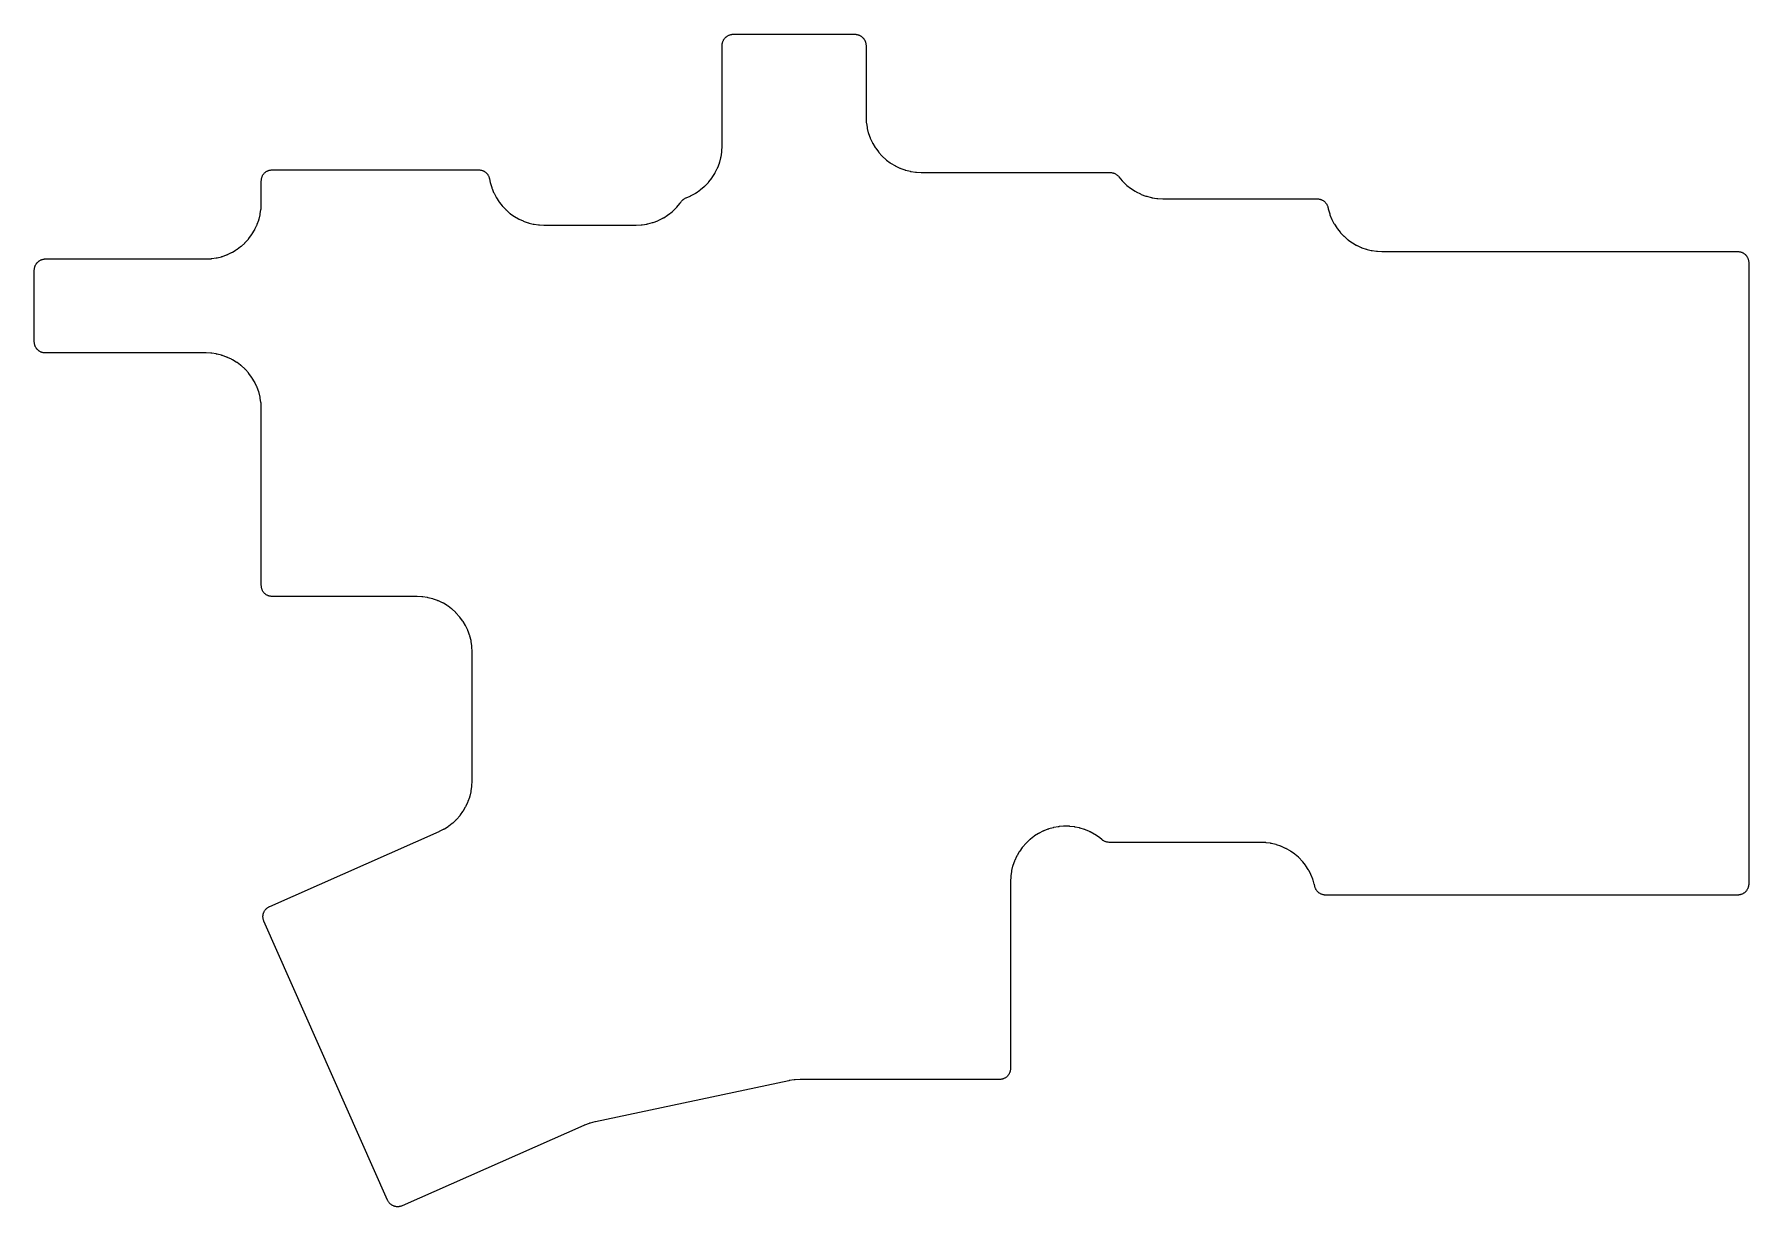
# Model space of a CAD drawing. Header units: millimetres. Extents: x 134 to 289, y -129 to -23.
import ezdxf

# ---------------------------------------------------------------- set-up
doc = ezdxf.new("R2010")
doc.units = ezdxf.units.MM
doc.layers.add('OUTLINE', color=1, linetype='Continuous')

msp = doc.modelspace()

# ---------------------------------------------------------------- linework, layer by layer
at = {"layer": 'OUTLINE'}
msp.add_lwpolyline([(287.69, -42.84), (287.73, -42.84), (287.79, -42.85), (287.83, -42.86), (287.88, -42.87), (287.92, -42.88), (287.98, -42.9), (288.01, -42.92), (288.07, -42.94), (288.1, -42.96), (288.15, -42.99), (288.18, -43.01), (288.23, -43.05), (288.26, -43.07), (288.31, -43.11), (288.33, -43.14), (288.37, -43.18), (288.4, -43.21), (288.43, -43.26), (288.45, -43.29), (288.48, -43.34), (288.5, -43.38), (288.53, -43.43), (288.54, -43.47), (288.56, -43.52), (288.57, -43.56), (288.59, -43.62), (288.6, -43.66), (288.6, -43.71), (288.61, -43.75), (288.61, -43.82), (288.61, -43.84), (288.61, -99.97), (288.61, -99.99), (288.61, -100.06), (288.6, -100.1), (288.6, -100.16), (288.59, -100.2), (288.57, -100.25), (288.56, -100.29), (288.54, -100.35), (288.53, -100.38), (288.5, -100.43), (288.48, -100.47), (288.45, -100.52), (288.43, -100.55), (288.4, -100.6), (288.37, -100.63), (288.33, -100.67), (288.31, -100.7), (288.26, -100.74), (288.23, -100.77), (288.18, -100.8), (288.15, -100.82), (288.1, -100.85), (288.07, -100.87), (288.01, -100.9), (287.98, -100.91), (287.92, -100.93), (287.88, -100.94), (287.83, -100.96), (287.79, -100.96), (287.73, -100.97), (287.69, -100.98), (287.62, -100.98), (287.6, -100.98), (250.4, -100.98), (250.38, -100.98), (250.31, -100.98), (250.27, -100.97), (250.21, -100.96), (250.18, -100.96), (250.12, -100.94), (250.08, -100.93), (250.02, -100.91), (249.99, -100.9), (249.94, -100.87), (249.9, -100.85), (249.85, -100.82), (249.82, -100.8), (249.77, -100.76), (249.74, -100.74), (249.7, -100.7), (249.67, -100.67), (249.63, -100.63), (249.6, -100.6), (249.57, -100.55), (249.55, -100.52), (249.52, -100.47), (249.5, -100.43), (249.47, -100.38), (249.46, -100.34), (249.44, -100.29), (249.43, -100.25), (249.41, -100.18), (249.41, -100.16), (249.39, -100.08), (249.38, -100.04), (249.38, -100.03), (249.37, -99.99), (249.26, -99.62), (249.25, -99.58), (249.24, -99.57), (249.23, -99.54), (249.09, -99.18), (249.07, -99.14), (249.07, -99.13), (249.05, -99.1), (248.87, -98.75), (248.85, -98.72), (248.85, -98.71), (248.83, -98.68), (248.62, -98.35), (248.6, -98.32), (248.59, -98.31), (248.57, -98.28), (248.33, -97.97), (248.3, -97.95), (248.3, -97.94), (248.27, -97.91), (248, -97.63), (247.97, -97.6), (247.97, -97.6), (247.94, -97.57), (247.64, -97.31), (247.62, -97.29), (247.61, -97.28), (247.58, -97.26), (247.26, -97.04), (247.23, -97.01), (247.22, -97.01), (247.19, -96.99), (246.85, -96.79), (246.82, -96.78), (246.81, -96.77), (246.77, -96.76), (246.42, -96.59), (246.38, -96.58), (246.38, -96.58), (246.34, -96.56), (245.97, -96.43), (245.94, -96.42), (245.93, -96.42), (245.89, -96.41), (245.51, -96.32), (245.47, -96.31), (245.46, -96.31), (245.43, -96.3), (245.04, -96.25), (245, -96.24), (244.99, -96.24), (244.96, -96.24), (244.55, -96.22), (244.53, -96.22), (244.52, -96.22), (244.5, -96.22), (230.86, -96.22), (230.84, -96.22), (230.77, -96.21), (230.73, -96.21), (230.67, -96.2), (230.63, -96.19), (230.58, -96.18), (230.54, -96.17), (230.48, -96.15), (230.45, -96.13), (230.39, -96.11), (230.36, -96.09), (230.31, -96.06), (230.28, -96.04), (230.22, -96), (230.21, -95.98), (229.96, -95.78), (229.93, -95.76), (229.92, -95.75), (229.89, -95.73), (229.56, -95.51), (229.53, -95.49), (229.52, -95.48), (229.49, -95.47), (229.14, -95.28), (229.11, -95.26), (229.1, -95.26), (229.06, -95.24), (228.7, -95.09), (228.66, -95.07), (228.66, -95.07), (228.62, -95.06), (228.24, -94.94), (228.21, -94.93), (228.2, -94.93), (228.16, -94.92), (227.77, -94.84), (227.74, -94.83), (227.73, -94.83), (227.69, -94.82), (227.3, -94.78), (227.26, -94.78), (227.25, -94.77), (227.21, -94.77), (226.82, -94.77), (226.78, -94.77), (226.77, -94.77), (226.73, -94.77), (226.34, -94.8), (226.3, -94.81), (226.29, -94.81), (226.25, -94.81), (225.86, -94.88), (225.83, -94.89), (225.82, -94.89), (225.78, -94.9), (225.4, -95.01), (225.36, -95.02), (225.36, -95.02), (225.32, -95.04), (224.95, -95.18), (224.92, -95.19), (224.91, -95.2), (224.87, -95.21), (224.52, -95.39), (224.49, -95.41), (224.48, -95.41), (224.45, -95.43), (224.11, -95.64), (224.08, -95.66), (224.07, -95.67), (224.04, -95.69), (223.73, -95.93), (223.7, -95.96), (223.69, -95.96), (223.66, -95.99), (223.38, -96.26), (223.35, -96.28), (223.34, -96.29), (223.32, -96.32), (223.06, -96.62), (223.03, -96.64), (223.03, -96.65), (223, -96.68), (222.77, -97), (222.75, -97.03), (222.74, -97.04), (222.72, -97.07), (222.53, -97.41), (222.51, -97.45), (222.5, -97.46), (222.49, -97.49), (222.32, -97.85), (222.31, -97.88), (222.3, -97.89), (222.29, -97.93), (222.16, -98.3), (222.15, -98.34), (222.14, -98.35), (222.13, -98.38), (222.04, -98.77), (222.03, -98.8), (222.03, -98.81), (222.02, -98.85), (221.97, -99.24), (221.96, -99.28), (221.96, -99.29), (221.96, -99.33), (221.94, -99.74), (221.94, -99.76), (221.94, -99.77), (221.94, -99.79), (221.94, -116.64), (221.94, -116.66), (221.93, -116.73), (221.93, -116.77), (221.92, -116.83), (221.91, -116.86), (221.9, -116.92), (221.89, -116.96), (221.87, -117.01), (221.85, -117.05), (221.83, -117.1), (221.81, -117.14), (221.78, -117.19), (221.76, -117.22), (221.72, -117.27), (221.7, -117.3), (221.66, -117.34), (221.63, -117.37), (221.59, -117.41), (221.56, -117.43), (221.51, -117.47), (221.48, -117.49), (221.43, -117.52), (221.39, -117.54), (221.34, -117.57), (221.3, -117.58), (221.25, -117.6), (221.21, -117.61), (221.15, -117.63), (221.11, -117.63), (221.05, -117.64), (221.02, -117.65), (220.95, -117.65), (220.93, -117.65), (202.99, -117.65), (202.97, -117.65), (202.96, -117.65), (202.94, -117.65), (202.49, -117.67), (202.45, -117.68), (202.44, -117.68), (202.4, -117.68), (201.95, -117.75), (201.93, -117.76), (201.93, -117.76), (201.91, -117.76), (184.44, -121.46), (184.42, -121.46), (184.41, -121.46), (184.39, -121.47), (183.96, -121.58), (183.92, -121.6), (183.91, -121.6), (183.87, -121.61), (183.45, -121.77), (183.43, -121.78), (183.42, -121.78), (183.4, -121.79), (167, -129.05), (166.98, -129.06), (166.92, -129.09), (166.88, -129.1), (166.82, -129.11), (166.78, -129.12), (166.73, -129.13), (166.69, -129.14), (166.63, -129.14), (166.59, -129.14), (166.53, -129.14), (166.49, -129.14), (166.43, -129.13), (166.39, -129.12), (166.34, -129.11), (166.3, -129.1), (166.24, -129.08), (166.21, -129.07), (166.15, -129.04), (166.12, -129.03), (166.07, -129), (166.03, -128.98), (165.99, -128.94), (165.95, -128.92), (165.91, -128.88), (165.88, -128.85), (165.84, -128.81), (165.82, -128.78), (165.78, -128.73), (165.76, -128.7), (165.73, -128.65), (165.71, -128.62), (165.68, -128.56), (165.67, -128.54), (154.51, -103.34), (154.5, -103.32), (154.48, -103.26), (154.47, -103.22), (154.45, -103.17), (154.44, -103.13), (154.43, -103.07), (154.43, -103.03), (154.42, -102.97), (154.42, -102.93), (154.42, -102.87), (154.43, -102.84), (154.43, -102.78), (154.44, -102.74), (154.45, -102.68), (154.46, -102.64), (154.48, -102.59), (154.5, -102.55), (154.52, -102.5), (154.54, -102.46), (154.57, -102.41), (154.59, -102.38), (154.62, -102.33), (154.65, -102.3), (154.69, -102.25), (154.71, -102.23), (154.76, -102.19), (154.78, -102.16), (154.83, -102.12), (154.86, -102.1), (154.91, -102.07), (154.95, -102.05), (155.01, -102.02), (155.03, -102.01), (170.32, -95.24), (170.33, -95.23), (170.34, -95.23), (170.36, -95.22), (170.73, -95.04), (170.76, -95.02), (170.77, -95.01), (170.8, -94.99), (171.14, -94.78), (171.17, -94.76), (171.18, -94.76), (171.21, -94.73), (171.52, -94.49), (171.55, -94.47), (171.56, -94.46), (171.59, -94.44), (171.87, -94.17), (171.9, -94.14), (171.91, -94.13), (171.93, -94.11), (172.19, -93.81), (172.22, -93.78), (172.22, -93.77), (172.25, -93.74), (172.48, -93.42), (172.5, -93.39), (172.5, -93.38), (172.52, -93.35), (172.72, -93.01), (172.74, -92.98), (172.75, -92.97), (172.76, -92.93), (172.93, -92.58), (172.94, -92.54), (172.95, -92.53), (172.96, -92.5), (173.09, -92.12), (173.1, -92.09), (173.11, -92.08), (173.12, -92.04), (173.21, -91.66), (173.22, -91.62), (173.22, -91.61), (173.23, -91.57), (173.28, -91.18), (173.29, -91.15), (173.29, -91.14), (173.29, -91.1), (173.31, -90.68), (173.31, -90.66), (173.31, -90.66), (173.31, -90.64), (173.31, -79.02), (173.31, -79), (173.31, -79), (173.31, -78.98), (173.29, -78.55), (173.29, -78.51), (173.29, -78.51), (173.28, -78.47), (173.22, -78.07), (173.22, -78.03), (173.21, -78.02), (173.21, -77.98), (173.11, -77.59), (173.1, -77.55), (173.09, -77.54), (173.08, -77.51), (172.95, -77.13), (172.93, -77.09), (172.93, -77.08), (172.91, -77.05), (172.74, -76.68), (172.72, -76.65), (172.72, -76.64), (172.7, -76.61), (172.49, -76.26), (172.47, -76.23), (172.47, -76.22), (172.44, -76.19), (172.2, -75.86), (172.18, -75.83), (172.17, -75.83), (172.15, -75.8), (171.88, -75.5), (171.85, -75.47), (171.84, -75.46), (171.82, -75.43), (171.52, -75.16), (171.49, -75.14), (171.48, -75.13), (171.45, -75.11), (171.13, -74.87), (171.09, -74.85), (171.09, -74.84), (171.05, -74.82), (170.71, -74.61), (170.67, -74.59), (170.66, -74.59), (170.63, -74.57), (170.27, -74.4), (170.23, -74.38), (170.22, -74.38), (170.18, -74.37), (169.81, -74.23), (169.77, -74.22), (169.76, -74.22), (169.72, -74.2), (169.33, -74.11), (169.29, -74.1), (169.28, -74.1), (169.24, -74.09), (168.85, -74.03), (168.81, -74.03), (168.8, -74.02), (168.76, -74.02), (168.33, -74), (168.31, -74), (168.31, -74), (168.29, -74), (155.27, -74), (155.25, -74), (155.18, -74), (155.15, -73.99), (155.09, -73.98), (155.05, -73.98), (154.99, -73.96), (154.95, -73.95), (154.9, -73.93), (154.86, -73.92), (154.81, -73.89), (154.77, -73.87), (154.72, -73.84), (154.69, -73.82), (154.64, -73.78), (154.61, -73.76), (154.57, -73.72), (154.54, -73.69), (154.5, -73.65), (154.48, -73.62), (154.44, -73.57), (154.42, -73.54), (154.39, -73.49), (154.37, -73.45), (154.35, -73.4), (154.33, -73.36), (154.31, -73.31), (154.3, -73.27), (154.29, -73.21), (154.28, -73.18), (154.27, -73.12), (154.27, -73.08), (154.26, -73.01), (154.26, -72.99), (154.26, -57.02), (154.26, -57), (154.26, -57), (154.26, -56.98), (154.24, -56.55), (154.24, -56.51), (154.24, -56.51), (154.23, -56.47), (154.17, -56.07), (154.17, -56.03), (154.16, -56.02), (154.16, -55.98), (154.06, -55.59), (154.05, -55.55), (154.04, -55.54), (154.03, -55.51), (153.9, -55.13), (153.88, -55.09), (153.88, -55.08), (153.86, -55.05), (153.69, -54.68), (153.67, -54.65), (153.67, -54.64), (153.65, -54.61), (153.44, -54.26), (153.42, -54.23), (153.42, -54.22), (153.39, -54.19), (153.15, -53.86), (153.13, -53.83), (153.12, -53.83), (153.1, -53.8), (152.83, -53.5), (152.8, -53.47), (152.79, -53.46), (152.77, -53.43), (152.47, -53.16), (152.44, -53.14), (152.43, -53.13), (152.4, -53.11), (152.08, -52.87), (152.04, -52.85), (152.04, -52.84), (152, -52.82), (151.66, -52.61), (151.62, -52.59), (151.61, -52.59), (151.58, -52.57), (151.22, -52.4), (151.18, -52.38), (151.17, -52.38), (151.13, -52.37), (150.76, -52.23), (150.72, -52.22), (150.71, -52.22), (150.67, -52.2), (150.28, -52.11), (150.24, -52.1), (150.23, -52.1), (150.19, -52.09), (149.8, -52.03), (149.76, -52.03), (149.75, -52.02), (149.71, -52.02), (149.28, -52), (149.26, -52), (149.26, -52), (149.24, -52), (134.77, -52), (134.75, -52), (134.68, -52), (134.65, -51.99), (134.59, -51.98), (134.55, -51.98), (134.49, -51.96), (134.45, -51.95), (134.4, -51.93), (134.36, -51.92), (134.31, -51.89), (134.27, -51.87), (134.22, -51.84), (134.19, -51.82), (134.14, -51.78), (134.11, -51.76), (134.07, -51.72), (134.04, -51.69), (134, -51.65), (133.98, -51.62), (133.94, -51.57), (133.92, -51.54), (133.89, -51.49), (133.87, -51.45), (133.85, -51.4), (133.83, -51.36), (133.81, -51.31), (133.8, -51.27), (133.79, -51.21), (133.78, -51.18), (133.77, -51.12), (133.77, -51.08), (133.76, -51.01), (133.76, -50.99), (133.76, -44.51), (133.76, -44.49), (133.77, -44.42), (133.77, -44.38), (133.78, -44.32), (133.79, -44.29), (133.8, -44.23), (133.81, -44.19), (133.83, -44.14), (133.85, -44.1), (133.87, -44.05), (133.89, -44.01), (133.92, -43.96), (133.94, -43.93), (133.98, -43.88), (134, -43.85), (134.04, -43.81), (134.07, -43.78), (134.11, -43.74), (134.14, -43.72), (134.19, -43.68), (134.22, -43.66), (134.27, -43.63), (134.31, -43.61), (134.36, -43.58), (134.4, -43.57), (134.45, -43.55), (134.49, -43.54), (134.55, -43.52), (134.59, -43.52), (134.65, -43.51), (134.68, -43.5), (134.75, -43.5), (134.77, -43.5), (149.24, -43.5), (149.26, -43.5), (149.26, -43.5), (149.28, -43.5), (149.71, -43.48), (149.75, -43.48), (149.76, -43.47), (149.8, -43.47), (150.19, -43.41), (150.23, -43.4), (150.24, -43.4), (150.28, -43.39), (150.67, -43.3), (150.71, -43.28), (150.72, -43.28), (150.76, -43.27), (151.13, -43.13), (151.17, -43.12), (151.18, -43.12), (151.22, -43.1), (151.58, -42.93), (151.61, -42.91), (151.62, -42.91), (151.66, -42.89), (152, -42.68), (152.04, -42.66), (152.04, -42.65), (152.08, -42.63), (152.4, -42.39), (152.43, -42.37), (152.44, -42.36), (152.47, -42.34), (152.77, -42.07), (152.79, -42.04), (152.8, -42.03), (152.83, -42), (153.1, -41.7), (153.12, -41.67), (153.13, -41.67), (153.15, -41.64), (153.39, -41.31), (153.42, -41.28), (153.42, -41.27), (153.44, -41.24), (153.65, -40.89), (153.67, -40.86), (153.67, -40.85), (153.69, -40.82), (153.86, -40.45), (153.88, -40.42), (153.88, -40.41), (153.9, -40.37), (154.03, -39.99), (154.04, -39.96), (154.05, -39.95), (154.06, -39.91), (154.16, -39.52), (154.16, -39.48), (154.17, -39.47), (154.17, -39.43), (154.23, -39.03), (154.24, -38.99), (154.24, -38.99), (154.24, -38.95), (154.26, -38.52), (154.26, -38.5), (154.26, -38.5), (154.26, -38.48), (154.26, -36.46), (154.26, -36.44), (154.27, -36.37), (154.27, -36.33), (154.28, -36.27), (154.29, -36.24), (154.3, -36.18), (154.31, -36.14), (154.33, -36.09), (154.35, -36.05), (154.37, -36), (154.39, -35.96), (154.42, -35.91), (154.44, -35.88), (154.48, -35.83), (154.5, -35.8), (154.54, -35.76), (154.57, -35.73), (154.61, -35.69), (154.64, -35.67), (154.69, -35.63), (154.72, -35.61), (154.77, -35.58), (154.81, -35.56), (154.86, -35.53), (154.9, -35.52), (154.95, -35.5), (154.99, -35.49), (155.05, -35.47), (155.09, -35.47), (155.15, -35.46), (155.18, -35.45), (155.25, -35.45), (155.27, -35.45), (173.89, -35.45), (173.91, -35.45), (173.98, -35.45), (174.02, -35.46), (174.08, -35.47), (174.12, -35.47), (174.17, -35.49), (174.21, -35.5), (174.27, -35.52), (174.3, -35.54), (174.36, -35.56), (174.39, -35.58), (174.44, -35.61), (174.47, -35.63), (174.52, -35.67), (174.55, -35.69), (174.59, -35.73), (174.62, -35.76), (174.66, -35.8), (174.69, -35.83), (174.72, -35.88), (174.74, -35.91), (174.77, -35.96), (174.79, -36), (174.82, -36.05), (174.83, -36.09), (174.85, -36.15), (174.86, -36.18), (174.88, -36.25), (174.88, -36.27), (174.95, -36.59), (174.95, -36.63), (174.96, -36.64), (174.97, -36.68), (175.08, -37.05), (175.09, -37.09), (175.09, -37.1), (175.11, -37.13), (175.25, -37.49), (175.27, -37.53), (175.27, -37.54), (175.29, -37.57), (175.47, -37.92), (175.48, -37.95), (175.49, -37.96), (175.51, -37.99), (175.72, -38.32), (175.74, -38.35), (175.75, -38.36), (175.77, -38.39), (176.01, -38.69), (176.03, -38.72), (176.04, -38.73), (176.07, -38.76), (176.34, -39.04), (176.36, -39.07), (176.37, -39.07), (176.4, -39.1), (176.69, -39.35), (176.72, -39.38), (176.73, -39.38), (176.76, -39.41), (177.08, -39.63), (177.11, -39.65), (177.12, -39.66), (177.15, -39.68), (177.49, -39.87), (177.52, -39.89), (177.53, -39.9), (177.56, -39.91), (177.92, -40.07), (177.95, -40.09), (177.96, -40.09), (178, -40.11), (178.36, -40.23), (178.4, -40.25), (178.41, -40.25), (178.45, -40.26), (178.83, -40.35), (178.86, -40.36), (178.87, -40.36), (178.91, -40.37), (179.3, -40.42), (179.33, -40.43), (179.34, -40.43), (179.38, -40.43), (179.79, -40.45), (179.81, -40.45), (179.81, -40.45), (179.83, -40.45), (188.09, -40.45), (188.11, -40.45), (188.11, -40.45), (188.13, -40.45), (188.58, -40.43), (188.62, -40.42), (188.63, -40.42), (188.67, -40.42), (189.09, -40.35), (189.13, -40.34), (189.14, -40.34), (189.18, -40.33), (189.59, -40.22), (189.63, -40.21), (189.64, -40.21), (189.67, -40.2), (190.07, -40.05), (190.11, -40.03), (190.12, -40.03), (190.16, -40.01), (190.53, -39.82), (190.57, -39.8), (190.58, -39.8), (190.61, -39.78), (190.97, -39.55), (191, -39.53), (191.01, -39.52), (191.05, -39.49), (191.38, -39.23), (191.41, -39.21), (191.42, -39.2), (191.45, -39.17), (191.75, -38.88), (191.78, -38.85), (191.78, -38.84), (191.81, -38.81), (192.08, -38.48), (192.11, -38.45), (192.11, -38.44), (192.14, -38.41), (192.18, -38.35), (192.19, -38.33), (192.23, -38.28), (192.25, -38.25), (192.29, -38.21), (192.32, -38.18), (192.36, -38.14), (192.39, -38.12), (192.44, -38.08), (192.47, -38.06), (192.52, -38.03), (192.56, -38.01), (192.62, -37.98), (192.64, -37.97), (193, -37.82), (193.04, -37.8), (193.05, -37.8), (193.08, -37.78), (193.45, -37.58), (193.49, -37.56), (193.5, -37.56), (193.53, -37.53), (193.88, -37.3), (193.91, -37.27), (193.92, -37.27), (193.95, -37.24), (194.27, -36.97), (194.3, -36.94), (194.31, -36.94), (194.34, -36.91), (194.63, -36.61), (194.66, -36.58), (194.66, -36.57), (194.69, -36.54), (194.95, -36.21), (194.97, -36.17), (194.98, -36.17), (195, -36.13), (195.22, -35.78), (195.24, -35.74), (195.25, -35.73), (195.27, -35.7), (195.45, -35.32), (195.47, -35.29), (195.48, -35.28), (195.49, -35.24), (195.64, -34.85), (195.65, -34.81), (195.65, -34.8), (195.67, -34.76), (195.77, -34.35), (195.78, -34.31), (195.78, -34.3), (195.79, -34.26), (195.85, -33.85), (195.86, -33.81), (195.86, -33.8), (195.86, -33.76), (195.89, -33.32), (195.89, -33.3), (195.89, -33.29), (195.89, -33.27), (195.89, -24.21), (195.89, -24.19), (195.89, -24.12), (195.9, -24.08), (195.9, -24.02), (195.91, -23.99), (195.93, -23.93), (195.94, -23.89), (195.96, -23.84), (195.97, -23.8), (196, -23.75), (196.02, -23.71), (196.05, -23.66), (196.07, -23.63), (196.1, -23.58), (196.13, -23.55), (196.17, -23.51), (196.19, -23.48), (196.24, -23.44), (196.27, -23.42), (196.32, -23.38), (196.35, -23.36), (196.4, -23.33), (196.43, -23.31), (196.49, -23.28), (196.52, -23.27), (196.58, -23.25), (196.62, -23.24), (196.67, -23.22), (196.71, -23.22), (196.77, -23.21), (196.81, -23.2), (196.88, -23.2), (196.9, -23.2), (207.88, -23.2), (207.9, -23.2), (207.97, -23.2), (208, -23.21), (208.06, -23.22), (208.1, -23.22), (208.16, -23.24), (208.2, -23.25), (208.25, -23.27), (208.29, -23.28), (208.34, -23.31), (208.38, -23.33), (208.43, -23.36), (208.46, -23.38), (208.51, -23.42), (208.54, -23.44), (208.58, -23.48), (208.61, -23.51), (208.65, -23.55), (208.67, -23.58), (208.71, -23.63), (208.73, -23.66), (208.76, -23.71), (208.78, -23.75), (208.8, -23.8), (208.82, -23.84), (208.84, -23.89), (208.85, -23.93), (208.86, -23.99), (208.87, -24.02), (208.88, -24.08), (208.88, -24.12), (208.89, -24.19), (208.89, -24.21), (208.89, -30.67), (208.89, -30.69), (208.89, -30.69), (208.89, -30.71), (208.91, -31.13), (208.91, -31.17), (208.91, -31.18), (208.92, -31.22), (208.98, -31.62), (208.98, -31.66), (208.99, -31.67), (208.99, -31.71), (209.09, -32.1), (209.1, -32.13), (209.11, -32.14), (209.12, -32.18), (209.25, -32.56), (209.27, -32.6), (209.27, -32.6), (209.29, -32.64), (209.46, -33), (209.48, -33.04), (209.48, -33.05), (209.5, -33.08), (209.71, -33.43), (209.73, -33.46), (209.73, -33.47), (209.76, -33.5), (210, -33.82), (210.02, -33.85), (210.03, -33.86), (210.05, -33.89), (210.32, -34.19), (210.35, -34.22), (210.36, -34.23), (210.38, -34.25), (210.68, -34.52), (210.71, -34.55), (210.72, -34.55), (210.75, -34.58), (211.07, -34.82), (211.11, -34.84), (211.11, -34.85), (211.15, -34.87), (211.49, -35.07), (211.53, -35.09), (211.54, -35.1), (211.57, -35.12), (211.93, -35.29), (211.97, -35.3), (211.98, -35.31), (212.02, -35.32), (212.39, -35.46), (212.43, -35.47), (212.44, -35.47), (212.48, -35.48), (212.87, -35.58), (212.91, -35.59), (212.92, -35.59), (212.96, -35.6), (213.35, -35.66), (213.39, -35.66), (213.4, -35.66), (213.44, -35.67), (213.87, -35.69), (213.89, -35.69), (213.89, -35.69), (213.91, -35.69), (230.92, -35.69), (230.94, -35.69), (231.01, -35.69), (231.05, -35.7), (231.12, -35.71), (231.16, -35.71), (231.22, -35.73), (231.25, -35.74), (231.31, -35.76), (231.35, -35.78), (231.41, -35.81), (231.44, -35.83), (231.49, -35.86), (231.53, -35.89), (231.58, -35.92), (231.61, -35.95), (231.65, -35.99), (231.68, -36.02), (231.71, -36.07), (232.01, -36.43), (232.04, -36.46), (232.05, -36.47), (232.08, -36.5), (232.38, -36.79), (232.41, -36.82), (232.42, -36.82), (232.45, -36.85), (232.78, -37.11), (232.81, -37.14), (232.82, -37.14), (232.86, -37.17), (233.21, -37.39), (233.25, -37.42), (233.26, -37.42), (233.29, -37.44), (233.67, -37.63), (233.71, -37.65), (233.72, -37.65), (233.75, -37.67), (234.15, -37.82), (234.19, -37.83), (234.2, -37.83), (234.24, -37.84), (234.65, -37.95), (234.69, -37.96), (234.7, -37.96), (234.74, -37.97), (235.15, -38.04), (235.2, -38.04), (235.21, -38.04), (235.25, -38.04), (235.69, -38.07), (235.71, -38.07), (235.72, -38.07), (235.74, -38.07), (249.62, -38.07), (249.64, -38.07), (249.71, -38.07), (249.75, -38.08), (249.81, -38.09), (249.85, -38.09), (249.91, -38.11), (249.94, -38.12), (250, -38.14), (250.04, -38.15), (250.09, -38.18), (250.12, -38.2), (250.18, -38.23), (250.21, -38.25), (250.26, -38.29), (250.29, -38.31), (250.33, -38.35), (250.36, -38.38), (250.4, -38.42), (250.42, -38.45), (250.46, -38.5), (250.48, -38.53), (250.51, -38.58), (250.53, -38.62), (250.55, -38.67), (250.57, -38.71), (250.59, -38.76), (250.6, -38.8), (250.61, -38.87), (250.62, -38.89), (250.64, -38.97), (250.64, -39.01), (250.65, -39.02), (250.66, -39.06), (250.77, -39.43), (250.78, -39.47), (250.78, -39.48), (250.79, -39.51), (250.94, -39.87), (250.95, -39.91), (250.96, -39.92), (250.97, -39.95), (251.15, -40.3), (251.17, -40.33), (251.18, -40.34), (251.2, -40.37), (251.41, -40.7), (251.43, -40.73), (251.43, -40.74), (251.46, -40.77), (251.7, -41.08), (251.72, -41.1), (251.73, -41.11), (251.75, -41.14), (252.02, -41.42), (252.05, -41.45), (252.06, -41.45), (252.09, -41.48), (252.38, -41.74), (252.41, -41.76), (252.42, -41.77), (252.45, -41.79), (252.77, -42.01), (252.8, -42.04), (252.8, -42.04), (252.84, -42.06), (253.17, -42.26), (253.21, -42.27), (253.22, -42.28), (253.25, -42.29), (253.61, -42.46), (253.64, -42.47), (253.65, -42.47), (253.68, -42.49), (254.05, -42.62), (254.09, -42.63), (254.1, -42.63), (254.14, -42.64), (254.51, -42.73), (254.55, -42.74), (254.56, -42.74), (254.6, -42.75), (254.98, -42.8), (255.02, -42.81), (255.03, -42.81), (255.07, -42.81), (255.48, -42.83), (255.5, -42.83), (255.5, -42.83), (255.52, -42.83), (287.6, -42.83), (287.62, -42.83), (287.69, -42.84)], close=True, dxfattribs=at)

doc.saveas('drawing.dxf')
